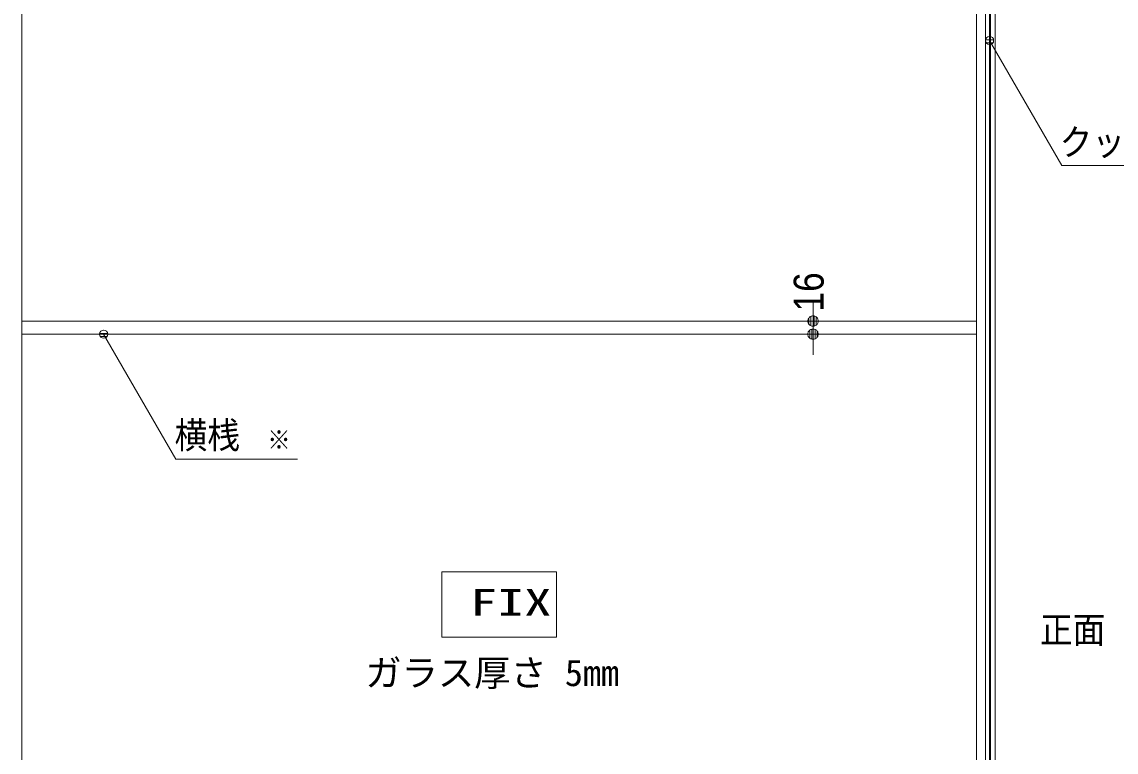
# Model space of a CAD drawing. Units: millimetres, scale not verified. Extents: x -6062 to 6062, y -3045 to 3045.
# Drawn here: x -2120 to -781, y -937 to -44 of the extents above; entities that cross this region are included whole.
import ezdxf
from ezdxf.enums import TextEntityAlignment as Align

# ---------------------------------------------------------------- set-up
doc = ezdxf.new("R2010")
doc.units = ezdxf.units.MM
doc.header["$LTSCALE"] = 20
for name, color, linetype, lineweight in [('0-1_3一般', 7, 'Continuous', 9), ('0-2_2寸法-3', 7, 'Continuous', 9), ('0-4_0', 7, 'Continuous', 9), ('0-5_2寸法-2', 7, 'Continuous', 9)]:
    doc.layers.add(name, color=color, linetype=linetype, lineweight=lineweight)
doc.styles.add('ＭＳ ゴシック', font='')
doc.styles.add('ＭＳ Ｐゴシック', font='')
doc.styles.get('ＭＳ ゴシック').set_extended_font_data('MS Gothic')
doc.styles.get('ＭＳ Ｐゴシック').set_extended_font_data('MS PGothic')

# ---------------------------------------------------------------- blocks, each defined once
blk = doc.blocks.new('グループ-25')
at = {"layer": '0-1_3一般'}
for p, q in [((-6640, 7840), (-6640, -39000)), ((16720, -39000), (16720, 7840)), ((17040, -39000), (17040, 7840)), ((-6640, -38740), (-6640, 7050)), ((-6640, -8200), (16720, -8200)), ((-6640, -8520), (16720, -8520))]:
    blk.add_line(p, q, dxfattribs=at)
blk = doc.blocks.new('グループ-26')
at = {"layer": '0-1_3一般'}
blk.add_line((17040, 8000), (17040, -39000), dxfattribs=at)
blk = doc.blocks.new('グループ-27')
at = {"layer": '0-1_3一般'}
for name in ['グループ-26', 'グループ-25']:
    blk.add_blockref(name, (0, 0), dxfattribs=at)
blk = doc.blocks.new('_Dot')
at = {"layer": '0-4_0'}
for p, q in [((-10, 0), (-20, 0)), ((9.78, 2), (-9.78, 2)), ((7.99, 6), (-7.99, 6)), ((9.16, -3.98), (-9.16, -3.98)), ((6, -7.98), (-6, -7.98))]:
    blk.add_line(p, q, dxfattribs=at)
for points in [[(10, 0), (9.92, 1.25), (9.69, 2.49), (9.3, 3.68), (8.76, 4.82), (8.09, 5.88), (7.29, 6.85), (6.37, 7.71), (5.36, 8.44), (4.26, 9.05), (3.09, 9.51), (1.87, 9.82), (0.63, 9.98), (-0.63, 9.98), (-1.87, 9.82), (-3.09, 9.51), (-4.26, 9.05), (-5.36, 8.44), (-6.37, 7.71), (-7.29, 6.85), (-8.09, 5.88), (-8.76, 4.82), (-9.3, 3.68), (-9.69, 2.49), (-9.92, 1.25), (-10, 0), (0, 0)], [(-10, 0), (-9.92, -1.25), (-9.69, -2.49), (-9.3, -3.68), (-8.76, -4.82), (-8.09, -5.88), (-7.29, -6.85), (-6.37, -7.71), (-5.36, -8.44), (-4.26, -9.05), (-3.09, -9.51), (-1.87, -9.82), (-0.63, -9.98), (0.63, -9.98), (1.87, -9.82), (3.09, -9.51), (4.26, -9.05), (5.36, -8.44), (6.37, -7.71), (7.29, -6.85), (8.09, -5.88), (8.76, -4.82), (9.3, -3.68), (9.69, -2.49), (9.92, -1.25), (10, 0), (0, 0)]]:
    blk.add_lwpolyline(points, close=True, dxfattribs=at)
blk = doc.blocks.new('グループ-29')
at = {"layer": '0-1_3一般'}
for p, q in [((16940, -39000), (16940, 8000)), ((17060, 8000), (17060, -39000)), ((17180, 8000), (17180, -39000))]:
    blk.add_line(p, q, dxfattribs=at)

msp = doc.modelspace()

# ---------------------------------------------------------------- linework, layer by layer
at = {"layer": '0-2_2寸法-3'}
for p, q in [((-930.61, -65.62), (-940.39, -65.62)), ((-935.33, -61.62), (-935.67, -61.62)), ((-935.33, -61.62), (-935.67, -61.62)), ((-931.5, -69.62), (-939.5, -69.62)), ((-2014.61, -425.01), (-2024.39, -425.01)), ((-2019.33, -421.01), (-2019.67, -421.01)), ((-2019.33, -421.01), (-2019.67, -421.01)), ((-2015.5, -429.01), (-2023.5, -429.01))]:
    msp.add_line(p, q, dxfattribs=at)
for points in [[(-653.18, -219.45), (-847.26, -219.45), (-935.5, -66.61)], [(-1782.16, -578.84), (-1931.26, -578.84), (-2019.5, -426)]]:
    msp.add_lwpolyline(points, dxfattribs=at)
msp.add_lwpolyline([(-1605.5, -717), (-1465.5, -717), (-1465.5, -797), (-1605.5, -797)], close=True, dxfattribs=at)
for centre in [(-935.5, -66.61), (-935.5, -66.61), (-2019.5, -426), (-2019.5, -426)]:
    msp.add_circle(centre, 5.01, dxfattribs=at)
at = {"layer": '0-5_2寸法-2'}
for p, q in [((-1151.5, -397.29), (-1151.5, -384.58)), ((-1151.5, -410), (-1151.5, -426)), ((-1131.5, -410), (-1131.3, -410)), ((-1131.5, -426), (-1131.3, -426)), ((-1151.5, -438.71), (-1151.5, -451.42))]:
    msp.add_line(p, q, dxfattribs=at)

# ---------------------------------------------------------------- block references
at = {"layer": '0-1_3一般', "xscale": 0.05, "yscale": 0.05}
for name in ['グループ-27', 'グループ-29']:
    msp.add_blockref(name, (-1787.5, 0), dxfattribs=at)
at = {"layer": '0-5_2寸法-2', "xscale": 0.6356201, "yscale": 0.6356201}
for p, rotation in [((-1151.5, -410), 270), ((-1151.5, -426), 90)]:
    msp.add_blockref('_Dot', p, dxfattribs=dict(at, rotation=rotation))

# ---------------------------------------------------------------- texts
at = {"layer": '0-2_2寸法-3', "style": 'ＭＳ ゴシック'}
for s, height, width, p in [('クッション', 32.55, 0.9, (-849.76, -217.05)), ('横桟', 32.55, 0.9, (-1932.61, -575.66)), ('※', 23.31, 0.9, (-1819.26, -573.88)), ('FIX', 32.55, 1.5, (-1571.25, -780.17)), ('正面', 32.55, 0.9, (-873.76, -813.78))]:
    msp.add_text(s, height=height, dxfattribs=dict(at, width=width)).set_placement(p, align=Align.BOTTOM_LEFT)
msp.add_text('ガラス厚さ 5mm', height=32.55, dxfattribs=at).set_placement((-1699.29, -866.45), align=Align.BOTTOM_LEFT)
at = {"layer": '0-5_2寸法-2', "style": 'ＭＳ Ｐゴシック', "width": 0.9}
msp.add_text('16', height=36.66, rotation=90, dxfattribs=at).set_placement((-1127.53, -398.33), align=Align.BOTTOM_LEFT)

doc.saveas('drawing.dxf')
